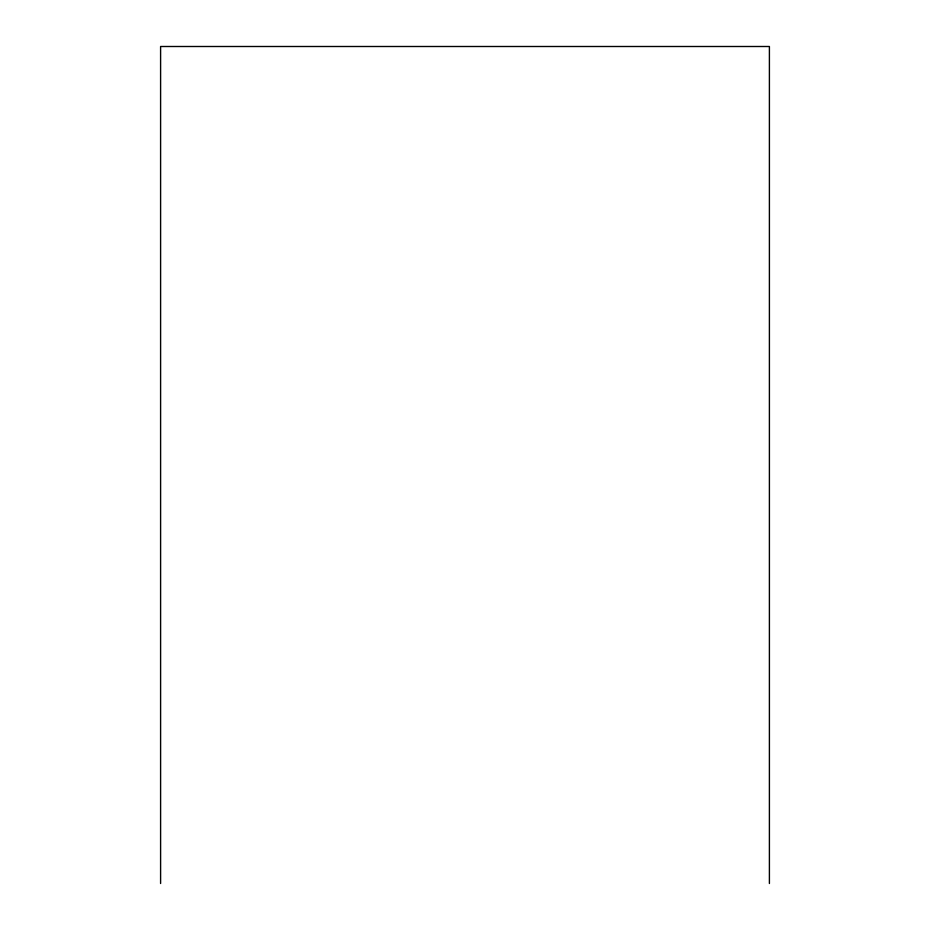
<?xml version="1.0" encoding="UTF-8"?>
<svg xmlns="http://www.w3.org/2000/svg" width="930" height="930" viewBox="0 0 930 930"><rect width="100%" height="100%" fill="white"/><g stroke="black" fill="none" stroke-linecap="round" stroke-linejoin="round"><path stroke-width="1.4" d="M769.401 883.5L769.401 46.5L160.599 46.5L160.599 883.5"/></g></svg>
